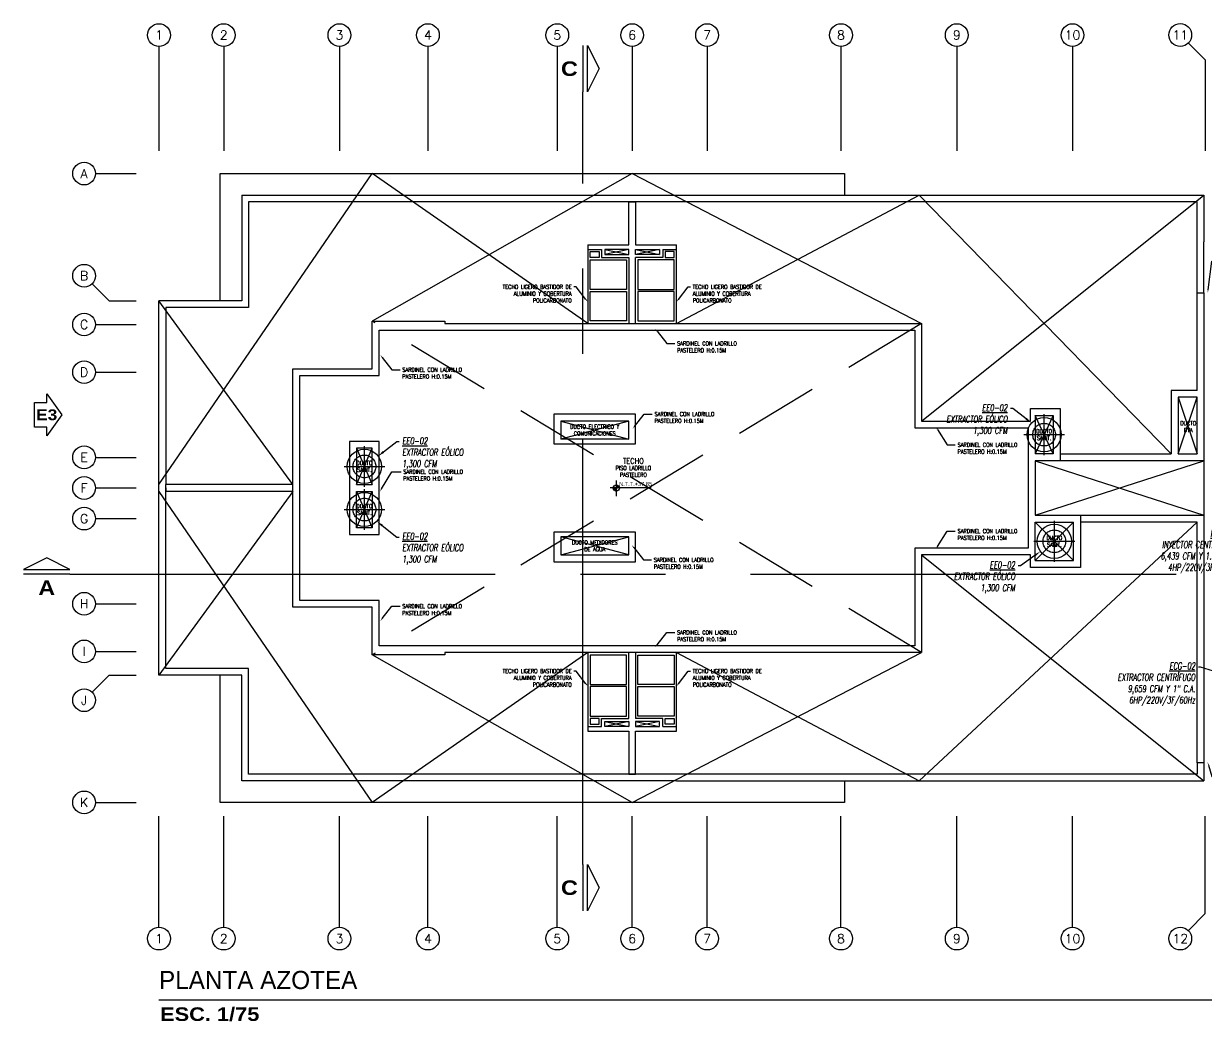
# Model space of a CAD drawing. Header units: millimetres. Extents: x -3 to 53, y -269 to 39.
# Drawn here: x -2.98 to 23.05, y -218.07 to -196.09 of the extents above; entities that cross this region are included whole.
import ezdxf
from ezdxf import colors
from ezdxf.entities.mleader import LeaderData, LeaderLine
from ezdxf.enums import TextEntityAlignment as Align
from ezdxf.math import Vec2, Vec3

# ---------------------------------------------------------------- set-up
doc = ezdxf.new("R2010")
doc.units = ezdxf.units.MM
doc.header["$LTSCALE"] = 15
for name, pattern in [('CENTER', [2, 1.25, -0.25, 0.25, -0.25]), ('HIDDEN2', [0.1875, 0.125, -0.0625]), ('PHANTOM', [63.5, 31.75, -6.35, 6.35, -6.35, 6.35, -6.35]), ('PHANTOM2', [1.25, 0.625, -0.125, 0.125, -0.125, 0.125, -0.125])]:
    doc.linetypes.add(name, pattern=pattern)
doc.layers.get('0').update_dxf_attribs({"color": 250})
for name, color, linetype in [('A-CORTE', 250, 'CENTER'), ('A-EJES', 251, 'PHANTOM'), ('A-LINEAS', 250, 'Continuous'), ('A-MURO BAJO', 251, 'Continuous'), ('A-NIVELES-NPT', 252, 'Continuous'), ('A-PROYECCIONES', 250, 'HIDDEN2'), ('A-TEXTO-ACABADO PISO', 250, 'Continuous'), ('A-TEXTO-AMBIENTE', 252, 'Continuous'), ('A-TEXTO-INDICACIONES', 250, 'Continuous'), ('L-03_EQUIP-ACCES', 160, 'Continuous'), ('L13 Texto Grande', 150, 'Continuous'), ('L3 Equipos y Ductos', 160, 'Continuous'), ('L5 Linea mediana segmentada', 191, 'HIDDEN2'), ('L6 Linea fina', 141, 'Continuous'), ('L7 Linea fina segmentada', 141, 'HIDDEN2')]:
    doc.layers.add(name, color=color, linetype=linetype)
doc.layers.add('A-MUROS', color=252, linetype='Continuous', lineweight=30)
doc.styles.add('JNV ING', font='romans.shx', dxfattribs={"width": 0.7, "oblique": 8, "height": 0.15})
doc.styles.add('R140', font='', dxfattribs={"height": 3.55})
doc.styles.add('R160-75', font='', dxfattribs={"height": 0.6})
doc.styles.add('R175-75', font='GOTHIC.TTF', dxfattribs={"height": 0.4})
doc.styles.add('R80', font='ARIALN.TTF', dxfattribs={"height": 2.03})
doc.styles.add('ROMANS', font='romans.shx', dxfattribs={"width": 0.8})
doc.styles.add('TXT_COTAS', font='romans.shx', dxfattribs={"width": 0.8})
doc.styles.get('R140').set_extended_font_data('Arial Black', bold=True)
doc.styles.get('R160-75').set_extended_font_data('Arial Black', bold=True)

# ---------------------------------------------------------------- blocks, each defined once
blk = doc.blocks.new('EEO-01')
at = {"layer": 'L3 Equipos y Ductos'}
blk.add_circle((0, 0), 0.377, dxfattribs=at)
at = {"layer": 'L5 Linea mediana segmentada'}
blk.add_circle((0, 0), 0.25, dxfattribs=at)
at = {"layer": 'L7 Linea fina segmentada'}
for points in [[(0, -0.449), (0, 0.449)], [(-0.449, 0), (0.449, 0)]]:
    blk.add_lwpolyline(points, dxfattribs=at)
blk = doc.blocks.new('A$C8d0203e8')
at = {"layer": 'L13 Texto Grande'}
blk.add_lwpolyline([(0, -1.1), (42.108, -1.1)], dxfattribs=at)
at = {"layer": 'L13 Texto Grande', "attachment_point": 1}
for s, insert, char_height, width, style in [('PLANTA AZOTEA', (0, -0.461), 0.4, 16.52965, 'R175-75'), ('ESC. 1/75', (0.025, -1.264), 0.3, 10.72512, 'R160-75')]:
    blk.add_mtext(s, dxfattribs=dict(at, insert=insert, char_height=char_height, width=width, style=style))
blk = doc.blocks.new('TEXTO DUCTOS PT')
at = {"layer": 'A-TEXTO-INDICACIONES', "char_height": 0.09, "attachment_point": 5, "style": 'ROMANS'}
for s, insert, width in [('\\pxsm1,t16;DUCTO DYA', (21.325, -5.575, 0), 0.4157), ('\\pxsm1,qc,t16;DUCTO ELECTRICO Y COMUNICACIONES', (8.25, -5.65), 1.07524), ('\\pxsm1,t16;DUCTO SANIT.', (18.15, -5.75, 0), 0.4157), ('\\pxsm1,t16;DUCTO SANIT.', (3.175, -6.45), 0.4157), ('\\pxsm1,t16;DUCTO SANIT.', (3.175, -7.4), 0.4157), ('\\pxsm1,t16;DUCTO SANIT.', (18.375, -8.1, 0), 0.4157), ('\\pxsm1,qc,t16;DUCTO MEDIDORES DE AGUA', (8.25, -8.2), 1.04794)]:
    blk.add_mtext(s, dxfattribs=dict(at, insert=insert, width=width))
blk = doc.blocks.new('SIM NIVEL PLANTA')
at = {"linetype": 'Continuous'}
h = blk.add_hatch(dxfattribs=at)
h.set_pattern_fill('_USER', color=256, scale=0.089997, angle=45, style=0, pattern_type=0)
h.set_pattern_definition([(45, (31854.49523, 23864.84028), (-0.06363728001, 0.06363728001), [])])
h.paths.add_polyline_path([(-17.33, 0), (-15.98, 0, 0.409209), (-17.33, 1.33)])
h.paths.add_polyline_path([(-18.68, 0, 0.004279), (-18.68, -0.02, 0.414214), (-17.33, -1.37), (-17.33, 0)])
for p, q in [((-2, 0), (-20, 0)), ((-17.33, -3.58), (-17.33, 3.34))]:
    blk.add_line(p, q)
blk.add_circle((-17.33, -0.02), 1.35, dxfattribs=at)
at = {"style": 'R80'}
blk.add_attdef('N.P.T.+0.00', text='', height=1.8, dxfattribs=at).set_placement((-8.87, 1.77), align=Align.MIDDLE_CENTER)
blk = doc.blocks.new('*U104')
blk.add_line((-3, -5.08), (-3, 5.08))
blk.add_lwpolyline([(-4.02, 5.08), (-4.02, -5.08), (-6.56, 0)], close=True)
at = {"linetype": 'Continuous', "style": 'R160-75'}
blk.add_attdef('A', text='', height=0.3, dxfattribs=at).set_placement((0, 0), align=Align.MIDDLE_CENTER)
blk = doc.blocks.new('*U103')
blk.add_line((-5.08, 3), (5.08, 3))
blk.add_lwpolyline([(5.08, 4.02), (-5.08, 4.02), (0, 6.56)], close=True)
at = {"linetype": 'Continuous', "style": 'R160-75'}
blk.add_attdef('A', text='', height=0.3, dxfattribs=at).set_placement((0, 0), align=Align.MIDDLE_CENTER)
blk = doc.blocks.new('*U107')
blk.add_lwpolyline([(-4.5, 4.5), (0, 4.5), (0, 7.71), (5.54, 0), (0, -7.71), (0, -4.5), (-4.5, -4.5)], close=True)
at = {"linetype": 'Continuous', "style": 'R140'}
blk.add_attdef('ELEVACION', text='', height=3.55, dxfattribs=at).set_placement((0, 0), align=Align.MIDDLE_CENTER)
blk = doc.blocks.new('Cortes-Elev.')
at = {"layer": 'A-CORTE', "linetype": 'CENTER', "ltscale": 0.5}
for points in [[(9.341, 20.831), (9.341, 37.853)], [(-1.966, 27.228), (51.86, 27.228)]]:
    blk.add_lwpolyline(points, dxfattribs=at)
ref = blk.add_blockref('*U104', (9.041, 38.361), dxfattribs=dict(at, xscale=0.1, yscale=0.1, zscale=-0.1, rotation=180))
ref.add_attrib('A', 'C', dxfattribs={"layer": '0', "linetype": 'Continuous', "extrusion": (0, 0, -1), "height": 0.32, "rotation": 180, "style": 'R160-75'}).set_placement((-9.041, 38.361), align=Align.MIDDLE)
ref = blk.add_blockref('*U107', (-2.474, 30.737), dxfattribs=dict(at, xscale=0.05980032655866058, yscale=0.05980032655866058, zscale=0.05980032655866058))
ref.add_attrib('ELEVACION', 'E3', dxfattribs={"layer": '0', "linetype": 'Continuous', "height": 0.2392, "style": 'R160-75'}).set_placement((-2.474, 30.738), align=Align.MIDDLE_CENTER)
ref = blk.add_blockref('*U103', (-2.474, 26.928), dxfattribs=dict(at, xscale=-0.1000000000000001, yscale=0.1000000000000001, zscale=-0.1000000000000001))
ref.add_attrib('A', 'A', dxfattribs={"layer": '0', "linetype": 'Continuous', "extrusion": (0, 0, -1), "height": 0.32, "style": 'R160-75'}).set_placement((2.474, 26.928), align=Align.MIDDLE)
ref = blk.add_blockref('*U104', (9.041, 20.323), dxfattribs=dict(at, xscale=0.1, yscale=0.1, zscale=-0.1, rotation=180))
ref.add_attrib('A', 'C', dxfattribs={"layer": '0', "linetype": 'Continuous', "extrusion": (0, 0, -1), "height": 0.32, "rotation": 180, "style": 'R160-75'}).set_placement((-9.041, 20.323), align=Align.MIDDLE)
blk = doc.blocks.new('Ejes_Torre G')
at = {"layer": 'A-EJES', "linetype": 'PHANTOM2', "ltscale": 0.5}
for p, q in [((23.05, 16.352), (22.677, 16.725)), ((-1.1, 11.05), (-1.473, 11.423)), ((-1.1, 2.8), (-1.473, 2.427)), ((23.05, -2.45, 0), (22.677, -2.823, 0))]:
    blk.add_line(p, q, dxfattribs=at)
for points in [[(0, 16.65), (0, 14.35)], [(1.425, 16.65), (1.425, 14.35)], [(3.975, 16.65), (3.975, 14.35)], [(5.925, 16.65), (5.925, 14.35)], [(8.775, 16.65), (8.775, 14.35)], [(10.425, 16.65), (10.425, 14.35)], [(12.075, 16.65), (12.075, 14.35)], [(15.025, 16.65), (15.025, 14.35)], [(17.575, 16.65), (17.575, 14.35)], [(20.125, 16.65), (20.125, 14.35)], [(23.05, 16.352), (23.05, 14.352)], [(-1.4, 13.85), (-0.5, 13.85)], [(-1.1, 11.05), (-0.5, 11.05)], [(-1.4, 10.525), (-0.5, 10.525)], [(-1.4, 9.475), (-0.5, 9.475)], [(-1.4, 7.6), (-0.5, 7.6)], [(-1.4, 6.925), (-0.5, 6.925)], [(-1.4, 6.25), (-0.5, 6.25)], [(-1.4, 4.375), (-0.5, 4.375)], [(-1.4, 3.325), (-0.5, 3.325)], [(-1.1, 2.8), (-0.5, 2.8)], [(-1.4, 0), (-0.5, 0)], [(0, -2.75), (0, -0.3)], [(1.425, -2.75), (1.425, -0.3)], [(3.975, -2.75), (3.975, -0.3)], [(5.925, -2.75), (5.925, -0.3)], [(8.775, -2.75), (8.775, -0.3)], [(10.425, -2.75), (10.425, -0.3)], [(12.075, -2.75), (12.075, -0.3)], [(15.025, -2.75), (15.025, -0.3)], [(17.575, -2.75), (17.575, -0.3)], [(20.125, -2.75), (20.125, -0.3)]]:
    blk.add_lwpolyline(points, dxfattribs=at)
at = {"layer": 'A-EJES', "linetype": 'PHANTOM2', "ltscale": 0.5, "elevation": 0}
blk.add_lwpolyline([(23.05, -2.45), (23.05, -0.3)], dxfattribs=at)
at = {"layer": 'A-EJES', "linetype": 'Continuous'}
for centre in [(0, 16.9), (1.425, 16.9), (3.975, 16.9), (5.925, 16.9), (8.775, 16.9), (10.425, 16.9), (12.075, 16.9), (15.025, 16.9), (17.575, 16.9), (20.125, 16.9), (22.5, 16.902), (-1.65, 13.85), (-1.65, 11.6), (-1.65, 10.525), (-1.65, 9.475), (-1.65, 7.6), (-1.65, 6.925), (-1.65, 6.25), (-1.65, 4.375), (-1.65, 3.325), (-1.65, 2.25), (-1.65, 0), (0, -3), (1.425, -3), (3.975, -3), (5.925, -3), (8.775, -3), (10.425, -3), (12.075, -3), (15.025, -3), (17.575, -3), (20.125, -3), (22.5, -3, 0)]:
    blk.add_circle(centre, 0.25, dxfattribs=at)
at = {"layer": 'A-EJES', "linetype": 'Continuous', "style": 'ROMANS'}
for s, p in [('1', (0, 16.9)), ('2', (1.425, 16.9)), ('3', (3.975, 16.9)), ('4', (5.925, 16.9)), ('5', (8.775, 16.9)), ('6', (10.425, 16.9)), ('7', (12.075, 16.9)), ('8', (15.025, 16.9)), ('9', (17.575, 16.9)), ('10', (20.125, 16.9)), ('11', (22.5, 16.902)), ('A', (-1.65, 13.85)), ('B', (-1.65, 11.6)), ('C', (-1.65, 10.525)), ('D', (-1.65, 9.475)), ('E', (-1.65, 7.6)), ('F', (-1.65, 6.925)), ('G', (-1.65, 6.25)), ('H', (-1.65, 4.375)), ('I', (-1.65, 3.325)), ('J', (-1.65, 2.25)), ('K', (-1.65, 0)), ('1', (0, -3)), ('2', (1.425, -3)), ('3', (3.975, -3)), ('4', (5.925, -3)), ('5', (8.775, -3)), ('6', (10.425, -3)), ('7', (12.075, -3)), ('8', (15.025, -3)), ('9', (17.575, -3)), ('10', (20.125, -3)), ('12', (22.5, -3, 0))]:
    blk.add_text(s, height=0.2, dxfattribs=at).set_placement(p, align=Align.MIDDLE_CENTER)
blk = doc.blocks.new('A$C063bd823')
at = {"layer": 'L7 Linea fina segmentada'}
for p in [(16.4, -1.3, 0), (1.425, -2), (1.425, -2.95), (16.625, -3.65, 0)]:
    blk.add_blockref('EEO-01', p, dxfattribs=at)
at = {"layer": 'L6 Linea fina'}
ml = blk.add_multileader_mtext('Standard', dxfattribs=at)
ml.set_content('{\\LEE0-02}\\PEXTRACTOR EÓLICO\\P1,300 CFM', color=12, style='JNV ING')
ml.set_leader_properties(color=256, linetype='ByLayer', lineweight=-1)
ml.build(insert=Vec2(0, 0))
ml.multileader.update_dxf_attribs({"dogleg_length": 0.05, "arrow_head_size": 0.15})
ctx = ml.context
ctx.base_point, ctx.char_height, ctx.arrow_head_size, ctx.landing_gap_size, ctx.plane_origin = Vec3(14.029, -0.722, 0), 0.15, 0.15, 0.07, Vec3(16.061, -1.05, 0)
ctx.text_align_type = 2
notes = []
notes.append((ctx, [(0, (1, 1, 0), (15.712, -0.722, 0), (-1, 0), 0.05, [(0, [(16.123, -1.044, 0)], 0, [])])]))
ctx.mtext.insert, ctx.mtext.width, ctx.mtext.defined_height, ctx.mtext.alignment, ctx.mtext.flow_direction = Vec3(15.592, -0.633, 0), 1.67569, 0.625, 3, 5
ml = blk.add_multileader_mtext('Standard', dxfattribs=at)
ml.set_content('{\\LEE0-02}\\PEXTRACTOR EÓLICO\\P1,300 CFM', color=12, style='JNV ING')
ml.set_leader_properties(color=256, linetype='ByLayer', lineweight=-1)
ml.build(insert=Vec2(0, 0))
ml.multileader.update_dxf_attribs({"dogleg_length": 0.05, "arrow_head_size": 0.15})
ctx = ml.context
ctx.base_point, ctx.char_height, ctx.arrow_head_size, ctx.landing_gap_size, ctx.plane_origin = Vec3(2.188, -1.452), 0.15, 0.15, 0.07, Vec3(1.789, -1.781)
notes.append((ctx, [(0, (1, 1, 0), (2.138, -1.452), (1, 0), 0.05, [(0, [(1.727, -1.774)], 0, [])])]))
ctx.mtext.insert, ctx.mtext.width, ctx.mtext.defined_height, ctx.mtext.flow_direction = Vec3(2.258, -1.363), 1.67569, 0.625, 5
ml = blk.add_multileader_mtext('Standard', dxfattribs=at)
ml.set_content('{\\LEE0-02}\\PEXTRACTOR EÓLICO\\P1,300 CFM', color=12, style='JNV ING')
ml.set_leader_properties(color=256, linetype='ByLayer', lineweight=-1)
ml.build(insert=Vec2(0, 0))
ml.multileader.update_dxf_attribs({"dogleg_length": 0.05, "arrow_head_size": 0.15})
ctx = ml.context
ctx.base_point, ctx.char_height, ctx.arrow_head_size, ctx.landing_gap_size, ctx.plane_origin = Vec3(2.188, -3.555), 0.15, 0.15, 0.07, Vec3(1.789, -3.884)
notes.append((ctx, [(0, (1, 1, 0), (2.138, -3.555), (1, 0), 0.05, [(0, [(1.698, -3.209)], 0, [])])]))
ctx.mtext.insert, ctx.mtext.width, ctx.mtext.defined_height, ctx.mtext.flow_direction = Vec3(2.258, -3.466), 1.67569, 0.625, 5
ml = blk.add_multileader_mtext('Standard', dxfattribs=at)
ml.set_content('{\\LEE0-02}\\PEXTRACTOR EÓLICO\\P1,300 CFM', color=12, style='JNV ING')
ml.set_leader_properties(color=256, linetype='ByLayer', lineweight=-1)
ml.build(insert=Vec2(0, 0))
ml.multileader.update_dxf_attribs({"dogleg_length": 0.05, "arrow_head_size": 0.15})
ctx = ml.context
ctx.base_point, ctx.char_height, ctx.arrow_head_size, ctx.landing_gap_size, ctx.plane_origin = Vec3(14.196, -4.186, 0), 0.15, 0.15, 0.07, Vec3(16.227, -4.515, 0)
ctx.text_align_type = 2
notes.append((ctx, [(0, (1, 1, 0), (15.879, -4.186, 0), (-1, 0), 0.05, [(0, [(16.32, -3.872, 0)], 0, [])])]))
ctx.mtext.insert, ctx.mtext.width, ctx.mtext.defined_height, ctx.mtext.alignment, ctx.mtext.flow_direction = Vec3(15.759, -4.097, 0), 1.67569, 0.625, 3, 5
for ctx, leaders in notes:
    for number, flags, end, landing, length, lines in leaders:
        leader = LeaderData()
        leader.index, (leader.has_last_leader_line, leader.has_dogleg_vector, leader.attachment_direction) = number, flags
        leader.last_leader_point, leader.dogleg_vector, leader.dogleg_length = Vec3(end), Vec3(landing), length
        for number, points, colour, breaks in lines:
            line = LeaderLine()
            line.index, line.vertices, line.color, line.breaks = number, Vec3.list(points), colors.encode_raw_color(colour), breaks
            leader.lines.append(line)
        ctx.leaders.append(leader)

msp = doc.modelspace()

# ---------------------------------------------------------------- linework, layer by layer
at = {"layer": 'A-LINEAS'}
for p, q in [((10.425, -199.397), (16.8, -202.697)), ((1.825, -199.8719), (1.825, -202.1969)), ((11.3999, -202.697), (16.75, -199.8719)), ((16.75, -199.8719), (22.3, -205.5719)), ((16.8, -204.8469), (23.02, -199.8719)), ((9.4501, -200.9668), (9.4501, -202.697)), ((9.4501, -200.9668), (10.35, -200.9669)), ((11.3999, -202.697), (11.4001, -200.9669)), ((23.02, -202.022), (23.02, -200.8971)), ((9.4501, -201.0669), (9.7501, -201.0669)), ((9.7501, -201.0669), (9.7501, -201.2469)), ((10.3501, -201.0669), (9.8201, -201.0669)), ((9.8201, -201.0669), (9.8201, -201.1769)), ((10.3501, -201.0669), (9.8201, -201.1769)), ((9.8201, -201.0669), (10.3501, -201.1769)), ((9.8201, -201.1769), (10.3501, -201.1769)), ((10.3501, -201.1769), (10.3501, -201.0669)), ((10.5001, -201.0669), (11.0301, -201.0669)), ((10.5001, -201.1769), (10.5001, -201.0669)), ((11.0301, -201.0669), (10.5001, -201.1769)), ((10.5001, -201.0669), (11.0301, -201.1769)), ((11.0301, -201.1769), (10.5001, -201.1769)), ((11.0301, -201.0669), (11.0301, -201.1769)), ((11.1001, -201.0669), (11.1001, -201.2469)), ((11.1001, -201.0669), (11.4001, -201.0669)), ((9.7501, -201.2469), (10.3501, -201.2469)), ((10.35, -201.2469), (10.35, -202.697)), ((10.5, -202.697), (10.5, -201.2469)), ((11.1001, -201.2469), (10.5001, -201.2469)), ((1.825, -202.1969), (0, -202.1969)), ((2.95, -206.2469), (0, -202.1969)), ((22.3, -204.1719), (22.3, -205.5719)), ((22.87, -204.1719), (22.3, -204.1719)), ((22.45, -204.3219), (22.87, -205.5719, 0)), ((22.45, -205.5719, 0), (22.87, -204.3219)), ((10.35, -204.8469), (8.85, -205.2469)), ((8.8501, -204.8469), (10.35, -205.2469)), ((19.7, -204.7219, 0), (19.3, -205.5719)), ((19.7, -205.5719), (19.3, -204.7219, 0)), ((4.35, -205.4469), (4.7, -206.2469)), ((4.35, -206.2469), (4.7, -205.4469)), ((19.85, -205.5719), (22.3, -205.5719)), ((19.3, -205.7219), (23.02, -206.9219)), ((19.3, -206.9219), (23.02, -205.7219)), ((23.02, -205.7219), (19.85, -205.722)), ((23.02, -205.7219), (23.02, -206.9219)), ((2.95, -206.3969), (0, -210.4469)), ((0.15, -206.3219), (0.15, -206.2469)), ((2.95, -206.2469), (0.15, -206.2469)), ((0.15, -206.3219), (0.15, -206.3969)), ((2.95, -206.3969), (0.15, -206.3969)), ((4.35, -207.197), (4.7, -206.397)), ((4.35, -206.397), (4.7, -207.197)), ((23.02, -206.9219), (23.02, -212.7719)), ((16.75, -212.7719), (22.87, -207.0719)), ((19.3, -207.0719, 0), (20.15, -207.9219, 0)), ((19.3, -207.9219, 0), (20.15, -207.0719, 0)), ((10.35, -207.797), (8.85, -207.3969)), ((8.8501, -207.797), (10.35, -207.3969)), ((16.8, -207.7969), (23.02, -212.7719)), ((10.35, -211.397), (10.35, -209.9471)), ((10.425, -213.2469), (16.8, -209.9471)), ((10.5, -209.9471), (10.5, -211.397)), ((11.4, -209.9471), (16.75, -212.7719)), ((1.35, -213.2469), (1.35, -210.4469)), ((9.75, -211.577), (9.75, -211.397)), ((9.75, -211.397), (10.35, -211.397)), ((11.1, -211.397), (10.5, -211.397)), ((11.1, -211.577), (11.1, -211.397)), ((9.4499, -211.577), (9.75, -211.577)), ((10.35, -211.4669), (9.82, -211.5769)), ((9.82, -211.4669), (10.35, -211.5769)), ((9.82, -211.577), (9.82, -211.467)), ((9.82, -211.467), (10.35, -211.467)), ((10.35, -211.577), (9.82, -211.577)), ((10.35, -211.467), (10.35, -211.577)), ((11.03, -211.467), (10.5, -211.467)), ((10.5, -211.467), (10.5, -211.577)), ((11.03, -211.467), (10.5, -211.5769)), ((10.5, -211.467), (11.03, -211.577)), ((10.5, -211.577), (11.03, -211.577)), ((11.03, -211.577), (11.03, -211.467)), ((11.1, -211.5777), (11.4001, -211.5777)), ((14.95, -212.6219), (14.95, -212.622)), ((11.4001, -212.7726), (23.02, -212.7719)), ((15.1, -212.7719), (15.1, -213.2469)), ((15.1, -213.2469), (1.35, -213.2469))]:
    msp.add_line(p, q, dxfattribs=at)
for points in [[(0, -206.2469), (4.7, -199.397)], [(1.35, -202.1969), (1.35, -199.397), (15.1, -199.3969), (15.1, -199.8719)], [(10.425, -199.397), (4.7, -202.647)], [(9.45, -202.697), (4.7, -199.397)], [(1.825, -199.8719), (23.02, -199.8719), (23.02, -200.8971)], [(22.87, -202.0219), (22.87, -200.0219), (1.975, -200.0219), (1.975, -202.3469), (0.15, -202.3469), (0.15, -206.2469)], [(10.35, -200.9669), (10.35, -200.0219), (10.5, -200.0219), (10.5, -200.9669), (11.4001, -200.9669)], [(22.87, -204.1719), (22.87, -202.0219), (23.02, -202.022), (23.02, -205.7219)], [(11.4001, -212.7726), (1.825, -212.7719), (1.825, -210.4469), (0, -210.4469), (0, -202.1969)], [(0, -206.3969), (4.7, -213.2469)], [(22.87, -212.3719), (22.87, -212.6219), (1.975, -212.6219), (1.975, -210.2969), (0.15, -210.2969), (0.15, -206.3219)], [(20.3, -206.9219), (23.02, -206.9219), (23.02, -212.3719), (22.87, -212.3719), (22.87, -207.0719), (20.3, -207.0719)], [(9.45, -209.9471), (4.7, -213.2469)], [(10.425, -213.2469), (4.7, -209.9969)], [(10.35, -211.3969), (10.35, -211.3969), (10.35, -209.9469), (9.4502, -209.9469), (9.45, -211.677), (10.35, -211.677), (10.35, -212.622), (10.5, -212.622), (10.4999, -211.677), (11.4, -211.677), (11.3998, -209.9469), (10.5, -209.9469), (10.5, -211.3969)]]:
    msp.add_lwpolyline(points, dxfattribs=at)
at = {"layer": 'A-LINEAS', "elevation": 0}
msp.add_lwpolyline([(22.87, -204.3219), (22.45, -204.3219), (22.45, -205.5719), (22.87, -205.5719)], close=True, dxfattribs=at)
at = {"layer": 'A-LINEAS'}
msp.add_lwpolyline([(22.87, -205.7219), (22.87, -205.7219)], close=True, dxfattribs=at)
at = {"layer": 'A-MURO BAJO'}
for p, q in [((19.3, -204.7219, 0), (19.3, -205.5719)), ((19.3, -204.7219, 0), (19.7, -204.7219, 0)), ((19.7, -204.7219, 0), (19.7, -205.5719)), ((10.35, -205.2469), (8.85, -205.2469)), ((4.7, -205.4469, 0), (4.35, -205.4469, 0)), ((4.35, -205.4469, 0), (4.35, -206.2469, 0)), ((4.7, -206.2469, 0), (4.7, -205.4469, 0)), ((19.7, -205.5719), (19.3, -205.5719)), ((4.35, -206.2469, 0), (4.7, -206.2469, 0)), ((4.35, -207.197, 0), (4.35, -206.397, 0)), ((4.35, -206.397, 0), (4.7, -206.397, 0)), ((4.7, -206.397, 0), (4.7, -207.197, 0)), ((4.7, -207.197, 0), (4.35, -207.197, 0)), ((19.3, -207.9219, 0), (19.3, -207.0719)), ((19.3, -207.0719), (20.15, -207.0719)), ((20.15, -207.9219, 0), (20.15, -207.0719)), ((19.3, -207.9219, 0), (20.15, -207.9219, 0))]:
    msp.add_line(p, q, dxfattribs=at)
for points in [[(19.3, -206.9219), (20.3, -206.9219), (20.3, -208.0719), (19.2, -208.0719), (19.2, -207.7969), (16.8, -207.7969), (16.8, -209.9471), (6.3, -209.9471), (6.3, -209.997), (4.7, -209.9969), (4.7, -208.9469), (2.95, -208.9469), (2.95, -203.6969), (4.7, -203.6969), (4.7, -202.6469), (6.3, -202.6469), (6.3, -202.697), (10.5, -202.697), (16.8, -202.697), (16.8, -204.8469), (19.2, -204.8469), (19.2, -204.5719), (19.85, -204.5719), (19.85, -205.7219), (19.3, -205.7219)], [(16.65, -209.7971), (4.85, -209.7971), (4.85, -208.7969), (3.1, -208.7969), (3.1, -203.8469), (4.85, -203.8469), (4.85, -202.8471), (16.6502, -202.8469), (16.65, -204.9966), (19.15, -204.9966), (19.15, -207.6469), (16.65, -207.6469)], [(10.5, -205.3469), (10.5, -204.697), (8.7001, -204.697), (8.7001, -205.3469)], [(4.85, -205.2969), (4.2, -205.2969), (4.2, -207.347), (4.85, -207.347)], [(10.5, -207.2978), (8.7001, -207.2978), (8.7001, -207.947), (10.5, -207.9469)], [(10.35, -207.3978), (8.8501, -207.3978), (8.8501, -207.797), (10.35, -207.7969)]]:
    msp.add_lwpolyline(points, close=True, dxfattribs=at)
msp.add_lwpolyline([(10.35, -205.2469), (10.35, -204.847), (8.8501, -204.847), (8.8501, -205.2469)], dxfattribs=at)
at = {"layer": 'A-PROYECCIONES'}
for p, q in [((16.8, -209.9471), (4.7, -202.6469)), ((16.8, -202.697), (4.7, -209.9969))]:
    msp.add_line(p, q, dxfattribs=at)
for points in [[(9.5, -201.1169), (9.7, -201.1169), (9.7, -201.2469), (9.5, -201.2469)], [(11.35, -201.1169), (11.15, -201.1169), (11.15, -201.2469), (11.35, -201.2469)], [(9.5001, -201.2971), (10.3, -201.297), (10.3, -201.947), (9.5002, -201.947)], [(11.35, -201.2971), (10.55, -201.297), (10.55, -201.947), (11.3498, -201.947)], [(9.5001, -201.997), (10.3, -201.997), (10.3, -202.639), (9.5002, -202.639)], [(11.3499, -201.997), (10.5501, -201.997), (10.55, -202.639), (11.3498, -202.639)], [(9.5001, -210.6469), (10.3, -210.6469), (10.3, -210.0049), (9.5002, -210.0049)], [(11.3499, -210.6469), (10.5501, -210.6469), (10.55, -210.0049), (11.3498, -210.0049)], [(9.5001, -211.3468), (10.3, -211.3469), (10.3, -210.6969), (9.5002, -210.6969)], [(11.35, -211.3468), (10.55, -211.3469), (10.55, -210.6969), (11.3498, -210.6969)], [(9.5, -211.5269), (9.7, -211.5269), (9.7, -211.397), (9.5, -211.397)], [(11.35, -211.5269), (11.15, -211.5269), (11.15, -211.397), (11.35, -211.397)]]:
    msp.add_lwpolyline(points, close=True, dxfattribs=at)

# ---------------------------------------------------------------- block references
at = {"layer": 'A-CORTE'}
msp.add_blockref('Cortes-Elev.', (0, -235.4469), dxfattribs=at)
at = {"layer": 'A-MUROS'}
msp.add_blockref('Ejes_Torre G', (0, -213.2469), dxfattribs=at)
at = {"layer": 'A-NIVELES-NPT', "xscale": 0.05, "yscale": 0.05, "zscale": 0.05}
msp.add_blockref('SIM NIVEL PLANTA', (10.9431, -206.3216), dxfattribs=at).add_auto_attribs({'N.P.T.+0.00': 'N.T.T.+37.85'})
at = {"layer": 'A-TEXTO-INDICACIONES'}
msp.add_blockref('TEXTO DUCTOS PT', (1.35, -199.3969), dxfattribs=at)
at = {"layer": 'L-03_EQUIP-ACCES'}
msp.add_blockref('A$C8d0203e8', (0, -216.4969), dxfattribs=at)
at = {"layer": 'L3 Equipos y Ductos'}
msp.add_blockref('A$C063bd823', (3.1, -203.8469), dxfattribs=at)

# ---------------------------------------------------------------- texts
at = {"layer": 'A-TEXTO-ACABADO PISO', "insert": (10.4513, -205.8373, 0), "char_height": 0.09, "attachment_point": 2, "style": 'ROMANS'}
msp.add_mtext_dynamic_manual_height_columns('PISO LADRILLO PASTELERO', width=1.20225, gutter_width=12.5, heights=[0], dxfattribs=at)
at = {"layer": 'A-TEXTO-AMBIENTE', "style": 'ROMANS', "width": 0.8}
msp.add_text('TECHO', height=0.12, dxfattribs=at).set_placement((10.4513, -205.7873, 0), align=Align.CENTER)

# ---------------------------------------------------------------- leaders
at = {"layer": 'A-TEXTO-INDICACIONES'}
ml = msp.add_multileader_mtext('Standard', dxfattribs=at)
ml.set_content('\\pxsm1,t16;JUNTA \\PSISMICA', color=256, style='TXT_COTAS')
ml.set_leader_properties(color=256)
ml.build(insert=Vec2(0, 0))
ml.multileader.update_dxf_attribs({"dogleg_length": 0.05, "arrow_head_size": 0.07})
ctx = ml.context
ctx.base_point, ctx.char_height, ctx.arrow_head_size, ctx.landing_gap_size, ctx.plane_origin = Vec3(23.4032, -201.3261), 0.09, 0.07, 0.05, Vec3(24.1169, -200.7427)
ctx.text_align_type = 2
notes = []
notes.append((ctx, [(1, (1, 1, 0), (23.1969, -201.3261), (1, 0), 0.2064, [(0, [(23.1025, -202.0245)], 0, [])])]))
ctx.mtext.insert, ctx.mtext.width, ctx.mtext.defined_height, ctx.mtext.alignment, ctx.mtext.flow_direction = Vec3(23.8475, -201.2811), 1.024058, 0.5146, 3, 5
ml = msp.add_multileader_mtext('Standard', dxfattribs=at)
ml.set_content('\\pxsm1,t16;TECHO LIGERO BASTIDOR DE ALUMINIO Y COBERTURA POLICARBONATO', color=256, style='TXT_COTAS')
ml.set_leader_properties(color=256)
ml.build(insert=Vec2(0, 0))
ml.multileader.update_dxf_attribs({"dogleg_length": 0.05, "arrow_head_size": 0.07})
ctx = ml.context
ctx.base_point, ctx.char_height, ctx.arrow_head_size, ctx.landing_gap_size, ctx.plane_origin = Vec3(7.5398, -201.8926), 0.09, 0.07, 0.05, Vec3(9.5852, -201.9695)
ctx.text_align_type = 2
notes.append((ctx, [(0, (1, 1, 0), (9.1915, -201.8926), (-1, 0), 0.05, [(0, [(9.4501, -202.2263)], 0, [])])]))
ctx.mtext.insert, ctx.mtext.width, ctx.mtext.defined_height, ctx.mtext.alignment, ctx.mtext.flow_direction = Vec3(9.0915, -201.8476), 1.515559, 0.5146, 3, 5
ml = msp.add_multileader_mtext('Standard', dxfattribs=at)
ml.set_content('\\pxsm1,t16;TECHO LIGERO BASTIDOR DE ALUMINIO Y COBERTURA POLICARBONATO', color=256, style='TXT_COTAS')
ml.set_leader_properties(color=256)
ml.build(insert=Vec2(0, 0))
ml.multileader.update_dxf_attribs({"dogleg_length": 0.05, "arrow_head_size": 0.07})
ctx = ml.context
ctx.base_point, ctx.char_height, ctx.arrow_head_size, ctx.landing_gap_size, ctx.plane_origin = Vec3(11.7085, -201.8926), 0.09, 0.07, 0.05, Vec3(11.2648, -201.9695)
notes.append((ctx, [(0, (1, 1, 0), (11.6585, -201.8926), (1, 0), 0.05, [(0, [(11.3999, -202.2263)], 0, [])])]))
ctx.mtext.insert, ctx.mtext.width, ctx.mtext.defined_height, ctx.mtext.flow_direction = Vec3(11.7585, -201.8476), 1.515559, 0.5146, 5
ml = msp.add_multileader_mtext('Standard', dxfattribs=at)
ml.set_content('\\pxsm1;SARDINEL CON LADRILLO PASTELERO H:0.15M', color=256, style='TXT_COTAS')
ml.set_leader_properties(color=256)
ml.build(insert=Vec2(0, 0))
ml.multileader.update_dxf_attribs({"dogleg_length": 0.05, "arrow_head_size": 0.07})
ctx = ml.context
ctx.base_point, ctx.char_height, ctx.arrow_head_size, ctx.landing_gap_size, ctx.plane_origin = Vec3(11.3633, -203.1395), 0.09, 0.07, 0.05, Vec3(11.1201, -203.3174)
notes.append((ctx, [(0, (1, 1, 0), (11.1845, -203.1395), (1, 0), 0.1789, [(0, [(10.9301, -202.8133)], 0, [])])]))
ctx.mtext.insert, ctx.mtext.width, ctx.mtext.defined_height, ctx.mtext.flow_direction = Vec3(11.4133, -203.0945), 1.773935, 0.5146, 5
ml = msp.add_multileader_mtext('Standard', dxfattribs=at)
ml.set_content('\\pxsm1;SARDINEL CON LADRILLO PASTELERO H:0.15M', color=256, style='TXT_COTAS')
ml.set_leader_properties(color=256)
ml.build(insert=Vec2(0, 0))
ml.multileader.update_dxf_attribs({"dogleg_length": 0.05, "arrow_head_size": 0.07})
ctx = ml.context
ctx.base_point, ctx.char_height, ctx.arrow_head_size, ctx.landing_gap_size, ctx.plane_origin = Vec3(5.3101, -203.7173), 0.09, 0.07, 0.05, Vec3(5.0668, -203.8953)
notes.append((ctx, [(0, (1, 1, 0), (5.1312, -203.7173), (1, 0), 0.1789, [(0, [(4.8769, -203.3911)], 0, [])])]))
ctx.mtext.insert, ctx.mtext.width, ctx.mtext.defined_height, ctx.mtext.flow_direction = Vec3(5.3601, -203.6723), 1.773935, 0.5146, 5
ml = msp.add_multileader_mtext('Standard', dxfattribs=at)
ml.set_content('\\pxsm1;SARDINEL CON LADRILLO PASTELERO H:0.15M', color=256, style='TXT_COTAS')
ml.set_leader_properties(color=256)
ml.build(insert=Vec2(0, 0))
ml.multileader.update_dxf_attribs({"dogleg_length": 0.05, "arrow_head_size": 0.07})
ctx = ml.context
ctx.base_point, ctx.char_height, ctx.arrow_head_size, ctx.landing_gap_size, ctx.plane_origin = Vec3(10.8675, -204.6938), 0.09, 0.07, 0.05, Vec3(10.6243, -204.5158)
notes.append((ctx, [(0, (1, 1, 0), (10.6887, -204.6938), (1, 0), 0.1789, [(0, [(10.4343, -205.0199)], 0, [])])]))
ctx.mtext.insert, ctx.mtext.width, ctx.mtext.defined_height, ctx.mtext.flow_direction = Vec3(10.9175, -204.6488), 1.773935, 0.5146, 5
ml = msp.add_multileader_mtext('Standard', dxfattribs=at)
ml.set_content('\\pxsm1;SARDINEL CON LADRILLO PASTELERO H:0.15M', color=256, style='TXT_COTAS')
ml.set_leader_properties(color=256)
ml.build(insert=Vec2(0, 0))
ml.multileader.update_dxf_attribs({"dogleg_length": 0.05, "arrow_head_size": 0.07})
ctx = ml.context
ctx.base_point, ctx.char_height, ctx.arrow_head_size, ctx.landing_gap_size, ctx.plane_origin = Vec3(17.5438, -205.3717), 0.09, 0.07, 0.05, Vec3(17.3005, -205.5496)
notes.append((ctx, [(0, (1, 1, 0), (17.3649, -205.3717), (1, 0), 0.1789, [(0, [(17.1106, -204.9717)], 0, [])])]))
ctx.mtext.insert, ctx.mtext.width, ctx.mtext.defined_height, ctx.mtext.flow_direction = Vec3(17.5938, -205.3267), 1.773935, 0.5146, 5
ml = msp.add_multileader_mtext('Standard', dxfattribs=at)
ml.set_content('\\pxsm1;SARDINEL CON LADRILLO PASTELERO H:0.15M', color=256, style='TXT_COTAS')
ml.set_leader_properties(color=256)
ml.build(insert=Vec2(0, 0))
ml.multileader.update_dxf_attribs({"dogleg_length": 0.05, "arrow_head_size": 0.07})
ctx = ml.context
ctx.base_point, ctx.char_height, ctx.arrow_head_size, ctx.landing_gap_size, ctx.plane_origin = Vec3(5.3317, -205.9639), 0.09, 0.07, 0.05, Vec3(5.0546, -205.898)
notes.append((ctx, [(0, (1, 1, 0), (5.1314, -205.9639), (1, 0), 0.2003, [(0, [(4.8646, -206.4021)], 0, [])])]))
ctx.mtext.insert, ctx.mtext.width, ctx.mtext.defined_height, ctx.mtext.flow_direction = Vec3(5.3817, -205.9189), 1.773935, 0.5146, 5
ml = msp.add_multileader_mtext('Standard', dxfattribs=at)
ml.set_content('\\pxsm1;SARDINEL CON LADRILLO PASTELERO H:0.15M', color=256, style='TXT_COTAS')
ml.set_leader_properties(color=256)
ml.build(insert=Vec2(0, 0))
ml.multileader.update_dxf_attribs({"dogleg_length": 0.05, "arrow_head_size": 0.07})
ctx = ml.context
ctx.base_point, ctx.char_height, ctx.arrow_head_size, ctx.landing_gap_size, ctx.plane_origin = Vec3(17.5438, -207.2718), 0.09, 0.07, 0.05, Vec3(17.3005, -207.0939)
notes.append((ctx, [(0, (1, 1, 0), (17.3649, -207.2718), (1, 0), 0.1789, [(0, [(17.1106, -207.6718)], 0, [])])]))
ctx.mtext.insert, ctx.mtext.width, ctx.mtext.defined_height, ctx.mtext.flow_direction = Vec3(17.5938, -207.2268), 1.773935, 0.5146, 5
ml = msp.add_multileader_mtext('Standard', dxfattribs=at)
ml.set_content('\\pxsm1;SARDINEL CON LADRILLO PASTELERO H:0.15M', color=256, style='TXT_COTAS')
ml.set_leader_properties(color=256)
ml.build(insert=Vec2(0, 0))
ml.multileader.update_dxf_attribs({"dogleg_length": 0.05, "arrow_head_size": 0.07})
ctx = ml.context
ctx.base_point, ctx.char_height, ctx.arrow_head_size, ctx.landing_gap_size, ctx.plane_origin = Vec3(10.8502, -207.9054), 0.09, 0.07, 0.05, Vec3(10.607, -208.0834)
notes.append((ctx, [(0, (1, 1, 0), (10.6714, -207.9054), (1, 0), 0.1789, [(0, [(10.417, -207.5792)], 0, [])])]))
ctx.mtext.insert, ctx.mtext.width, ctx.mtext.defined_height, ctx.mtext.flow_direction = Vec3(10.9002, -207.8604), 1.773935, 0.5146, 5
ml = msp.add_multileader_mtext('Standard', dxfattribs=at)
ml.set_content('\\pxsm1;SARDINEL CON LADRILLO PASTELERO H:0.15M', color=256, style='TXT_COTAS')
ml.set_leader_properties(color=256)
ml.build(insert=Vec2(0, 0))
ml.multileader.update_dxf_attribs({"dogleg_length": 0.05, "arrow_head_size": 0.07})
ctx = ml.context
ctx.base_point, ctx.char_height, ctx.arrow_head_size, ctx.landing_gap_size, ctx.plane_origin = Vec3(5.3101, -208.9263), 0.09, 0.07, 0.05, Vec3(5.0668, -208.7483)
notes.append((ctx, [(0, (1, 1, 0), (5.1312, -208.9263), (1, 0), 0.1789, [(0, [(4.8769, -209.2525)], 0, [])])]))
ctx.mtext.insert, ctx.mtext.width, ctx.mtext.defined_height, ctx.mtext.flow_direction = Vec3(5.3601, -208.8813), 1.773935, 0.5146, 5
ml = msp.add_multileader_mtext('Standard', dxfattribs=at)
ml.set_content('\\pxsm1;SARDINEL CON LADRILLO PASTELERO H:0.15M', color=256, style='TXT_COTAS')
ml.set_leader_properties(color=256)
ml.build(insert=Vec2(0, 0))
ml.multileader.update_dxf_attribs({"dogleg_length": 0.05, "arrow_head_size": 0.07})
ctx = ml.context
ctx.base_point, ctx.char_height, ctx.arrow_head_size, ctx.landing_gap_size, ctx.plane_origin = Vec3(11.3633, -209.5042), 0.09, 0.07, 0.05, Vec3(11.1201, -209.3262)
notes.append((ctx, [(0, (1, 1, 0), (11.1845, -209.5042), (1, 0), 0.1789, [(0, [(10.9301, -209.8303)], 0, [])])]))
ctx.mtext.insert, ctx.mtext.width, ctx.mtext.defined_height, ctx.mtext.flow_direction = Vec3(11.4133, -209.4592), 1.773935, 0.5146, 5
ml = msp.add_multileader_mtext('Standard', dxfattribs=at)
ml.set_content('\\pxsm1,t16;TECHO LIGERO BASTIDOR DE ALUMINIO Y COBERTURA POLICARBONATO', color=256, style='TXT_COTAS')
ml.set_leader_properties(color=256)
ml.build(insert=Vec2(0, 0))
ml.multileader.update_dxf_attribs({"dogleg_length": 0.05, "arrow_head_size": 0.07})
ctx = ml.context
ctx.base_point, ctx.char_height, ctx.arrow_head_size, ctx.landing_gap_size, ctx.plane_origin = Vec3(7.5398, -210.354), 0.09, 0.07, 0.05, Vec3(9.5852, -210.4309)
ctx.text_align_type = 2
notes.append((ctx, [(0, (1, 1, 0), (9.1915, -210.354), (-1, 0), 0.05, [(0, [(9.4501, -210.6877)], 0, [])])]))
ctx.mtext.insert, ctx.mtext.width, ctx.mtext.defined_height, ctx.mtext.alignment, ctx.mtext.flow_direction = Vec3(9.0915, -210.309), 1.515559, 0.5146, 3, 5
ml = msp.add_multileader_mtext('Standard', dxfattribs=at)
ml.set_content('\\pxsm1,t16;TECHO LIGERO BASTIDOR DE ALUMINIO Y COBERTURA POLICARBONATO', color=256, style='TXT_COTAS')
ml.set_leader_properties(color=256)
ml.build(insert=Vec2(0, 0))
ml.multileader.update_dxf_attribs({"dogleg_length": 0.05, "arrow_head_size": 0.07})
ctx = ml.context
ctx.base_point, ctx.char_height, ctx.arrow_head_size, ctx.landing_gap_size, ctx.plane_origin = Vec3(11.7085, -210.354), 0.09, 0.07, 0.05, Vec3(11.2648, -210.4309)
notes.append((ctx, [(0, (1, 1, 0), (11.6585, -210.354), (1, 0), 0.05, [(0, [(11.3999, -210.6877)], 0, [])])]))
ctx.mtext.insert, ctx.mtext.width, ctx.mtext.defined_height, ctx.mtext.flow_direction = Vec3(11.7585, -210.309), 1.511704, 0.5146, 5
ml = msp.add_multileader_mtext('Standard', dxfattribs=at)
ml.set_content('\\pxsm1,t16;JUNTA \\PSISMICA', color=256, style='TXT_COTAS')
ml.set_leader_properties(color=256)
ml.build(insert=Vec2(0, 0))
ml.multileader.update_dxf_attribs({"dogleg_length": 0.05, "arrow_head_size": 0.07})
ctx = ml.context
ctx.base_point, ctx.char_height, ctx.arrow_head_size, ctx.landing_gap_size, ctx.plane_origin = Vec3(23.4032, -212.6795), 0.09, 0.07, 0.05, Vec3(24.1169, -213.2629)
ctx.text_align_type = 2
notes.append((ctx, [(1, (1, 1, 0), (23.1969, -212.6795), (1, 0), 0.2064, [(0, [(23.1025, -212.3591)], 0, [])])]))
ctx.mtext.insert, ctx.mtext.width, ctx.mtext.defined_height, ctx.mtext.alignment, ctx.mtext.flow_direction = Vec3(23.8475, -212.6345), 1.024058, 0.5146, 3, 5
at = {"layer": 'L6 Linea fina'}
ml = msp.add_multileader_mtext('Standard', dxfattribs=at)
ml.set_content('{\\LICG-03\\P}INYECTOR CENTRÍFUGO\\P6,439 CFM Y 1.5" C.A.\\P4HP/220V/3F/60Hz', color=12, style='JNV ING')
ml.set_leader_properties(color=256, linetype='ByLayer', lineweight=-1)
ml.build(insert=Vec2(0, 0))
ml.multileader.update_dxf_attribs({"dogleg_length": 0.05, "arrow_head_size": 0.15})
ctx = ml.context
ctx.base_point, ctx.char_height, ctx.arrow_head_size, ctx.landing_gap_size, ctx.plane_origin = Vec3(21.7719, -207.3444), 0.15, 0.15, 0.07, Vec3(21.0179, -207.536)
ctx.text_align_type = 2
notes.append((ctx, [(1, (1, 1, 0), (23.8059, -207.3444), (-1, 0), 0.05, [(0, [(24.7325, -207.5805)], 0, [])])]))
ctx.mtext.insert, ctx.mtext.alignment, ctx.mtext.flow_direction = Vec3(23.6859, -207.2444), 3, 5
ml = msp.add_multileader_mtext('Standard', dxfattribs=at)
ml.set_content('{\\LECG-02\\P}EXTRACTOR CENTRÍFUGO\\P9,659 CFM Y 1" C.A.\\P6HP/220V/3F/60Hz', color=12, style='JNV ING')
ml.set_leader_properties(color=256, linetype='ByLayer', lineweight=-1)
ml.build(insert=Vec2(0, 0))
ml.multileader.update_dxf_attribs({"dogleg_length": 0.05, "arrow_head_size": 0.15})
ctx = ml.context
ctx.base_point, ctx.char_height, ctx.arrow_head_size, ctx.landing_gap_size, ctx.plane_origin = Vec3(20.8553, -210.2685), 0.15, 0.15, 0.07, Vec3(20.1603, -210.4601)
ctx.text_align_type = 2
notes.append((ctx, [(1, (1, 1, 0), (22.9483, -210.2685), (-1, 0), 0.05, [(0, [(23.5663, -210.4601)], 0, [])])]))
ctx.mtext.insert, ctx.mtext.alignment, ctx.mtext.flow_direction = Vec3(22.8283, -210.1685), 3, 5
for ctx, leaders in notes:
    for number, flags, end, landing, length, lines in leaders:
        leader = LeaderData()
        leader.index, (leader.has_last_leader_line, leader.has_dogleg_vector, leader.attachment_direction) = number, flags
        leader.last_leader_point, leader.dogleg_vector, leader.dogleg_length = Vec3(end), Vec3(landing), length
        for number, points, colour, breaks in lines:
            line = LeaderLine()
            line.index, line.vertices, line.color, line.breaks = number, Vec3.list(points), colors.encode_raw_color(colour), breaks
            leader.lines.append(line)
        ctx.leaders.append(leader)

doc.saveas('drawing.dxf')
